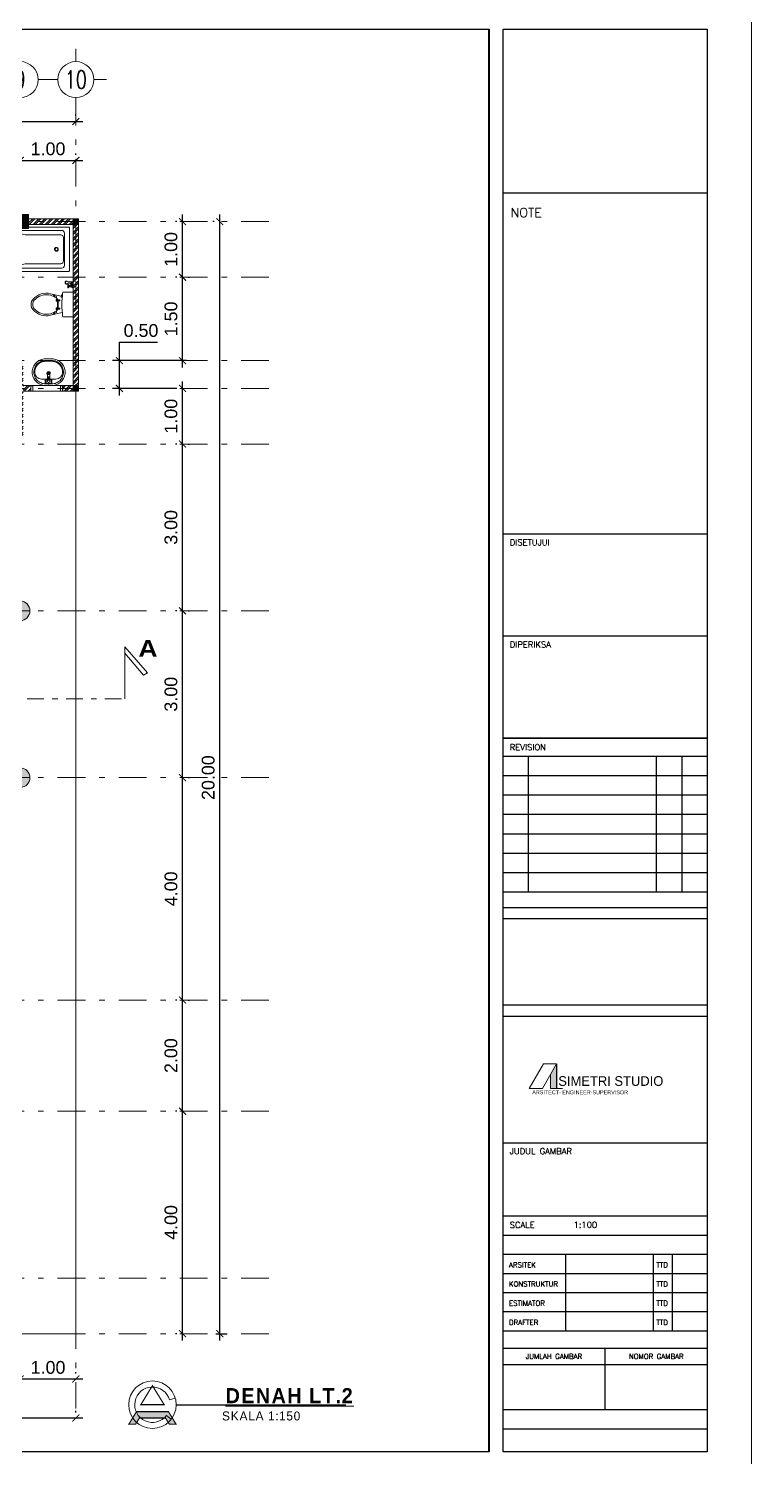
# Model space of a CAD drawing. Header units: millimetres. Extents: x -667 to -468, y -723 to -475.
# Drawn here: x -642 to -629, y -554.5 to -528.8 of the extents above; entities that cross this region are included whole.
import ezdxf
from ezdxf.enums import TextEntityAlignment as Align

# ---------------------------------------------------------------- set-up
doc = ezdxf.new("R2010")
doc.units = ezdxf.units.MM
doc.linetypes.add('CENTER', pattern=[2, 1.25, -0.25, 0.25, -0.25])
doc.linetypes.add('DASHDOT', pattern=[1, 0.5, -0.25, 0, -0.25])
doc.layers.get('0').update_dxf_attribs({"lineweight": 9})
doc.layers.get('Defpoints').update_dxf_attribs({"lineweight": 0})
for name, color, linetype, lineweight in [('BLOCK', 231, 'Continuous', 5), ('COLUMN', 11, 'Continuous', 9), ('dinding', 36, 'Continuous', 9), ('FIX', 12, 'Continuous', 9), ('Furniture', 172, 'Continuous', 0), ('GRID', 250, 'CENTER', 0), ('NOT-AS1', 2, 'Continuous', 5), ('NOT-AS2', 5, 'Continuous', 5), ('NOTASI', 250, 'Continuous', 5), ('pintu', 6, 'Continuous', 5), ('TEXT1', 5, 'Continuous', 5)]:
    doc.layers.add(name, color=color, linetype=linetype, lineweight=lineweight)
doc.layers.add('KOP', color=1, linetype='Continuous')
doc.styles.add('ROMANS', font='romans.shx')
doc.styles.add('ROMS', font='romans.shx', dxfattribs={"width": 0.9, "height": 16})
doc.styles.get("Standard").update_dxf_attribs({"font": 'arial.ttf'})
doc.styles.add('SUBTITLE-200', font='ROMAND.shx', dxfattribs={"width": 0.7, "height": 600})
doc.dimstyles.new('Copy of 1-100', dxfattribs={"dimtxt": 0.23, "dimasz": 0.125, "dimexe": 0.125, "dimexo": 0.1, "dimgap": 0.09, "dimtad": 1, "dimtoh": 1, "dimzin": 0, "dimdsep": 46, "dimtxsty": 'Standard', "dimblk": 'ARCHTICK', "dimcen": 0.09, "dimdle": 0.125, "dimclrt": 2, "dimadec": 0, "dimazin": 0, "dimtfac": 1, "dimtofl": 0, "dimtmove": 0, "dimatfit": 3, "dimldrblk": 'ARCHTICK', "dimfxl": 1, "dimtolj": 1, "dimtzin": 0, "dimarcsym": 0})

# ---------------------------------------------------------------- blocks, each defined once
blk = doc.blocks.new('EW2433')
at = {"layer": 'NOTASI', "ltscale": 0.6, "true_color": 0x7f0606}
blk.add_hatch(color=16, dxfattribs=at).paths.add_polyline_path([(501.093, -205.874), (501.035, -205.974), (501.035, -206.109), (501.093, -206.109)])
at = {"ltscale": 0.6}
for p, q in [((500.967, -205.874), (500.83, -206.109)), ((501.093, -205.874), (500.956, -206.109)), ((500.967, -205.874), (501.093, -205.874)), ((501.035, -205.974), (501.035, -206.109)), ((500.83, -206.109), (500.956, -206.109)), ((501.035, -206.109), (501.148, -206.109)), ((501.064, -206.109), (501.093, -206.109))]:
    blk.add_line(p, q, dxfattribs=at)
at = {"lineweight": 30, "ltscale": 0.6}
blk.add_line((501.093, -205.874), (501.093, -206.109), dxfattribs=at)
at = {"layer": 'Defpoints'}
blk.add_line((502.962, -209.927), (502.962, -195.749), dxfattribs=at)
at = {"layer": 'KOP', "color": 11, "ltscale": 0.1}
for p, q in [((483.021, -195.95), (500.447, -195.95)), ((500.444, -195.952), (483.024, -195.952)), ((500.444, -209.593), (500.444, -195.952)), ((500.447, -195.95), (500.447, -209.596)), ((500.447, -209.596), (483.021, -209.596)), ((483.024, -209.593), (500.444, -209.593))]:
    blk.add_line(p, q, dxfattribs=at)
at = {"layer": 'KOP', "ltscale": 0.1}
blk.add_line((500.579, -195.95), (502.538, -195.95), dxfattribs=at)
at = {"layer": 'KOP', "linetype": 'Continuous'}
for p, q in [((500.579, -209.596), (500.579, -195.95)), ((500.579, -195.95), (502.538, -195.95)), ((502.538, -195.95), (502.538, -209.596)), ((500.579, -205.311), (500.579, -204.481)), ((500.579, -204.481), (502.538, -204.481)), ((502.538, -204.481), (502.538, -205.311)), ((502.538, -205.311), (500.579, -205.311)), ((500.579, -209.191), (500.579, -208.602)), ((500.579, -208.602), (502.538, -208.602)), ((502.538, -208.602), (502.538, -209.191)), ((502.538, -209.191), (500.579, -209.191)), ((500.579, -209.596), (500.579, -209.374)), ((500.579, -209.374), (502.538, -209.374)), ((502.538, -209.374), (502.538, -209.596)), ((502.538, -209.596), (500.579, -209.596)), ((502.538, -209.596), (500.579, -209.596))]:
    blk.add_line(p, q, dxfattribs=at)
at = {"layer": 'KOP', "color": 1, "ltscale": 0.1}
for p, q in [((502.538, -197.521), (500.579, -197.521)), ((502.538, -200.793), (500.579, -200.793)), ((502.538, -201.772), (500.579, -201.772)), ((502.538, -202.751), (500.579, -202.751)), ((502.538, -205.419), (500.579, -205.419)), ((502.538, -206.636), (500.579, -206.636)), ((502.538, -207.335), (500.579, -207.335))]:
    blk.add_line(p, q, dxfattribs=at)
at = {"layer": 'KOP', "color": 1, "linetype": 'Continuous', "ltscale": 0.01}
blk.add_line((500.579, -202.751), (502.538, -202.751), dxfattribs=at)
at = {"layer": 'KOP', "color": 4, "ltscale": 0.1}
for p, q in [((502.538, -202.925), (500.579, -202.925)), ((500.824, -204.228), (500.824, -202.925)), ((502.048, -202.925), (502.048, -204.228)), ((502.293, -202.925), (502.293, -204.228)), ((502.538, -203.111), (500.579, -203.111)), ((502.538, -203.297), (500.579, -203.297)), ((502.538, -203.483), (500.579, -203.483)), ((502.538, -203.67), (500.579, -203.67)), ((502.538, -203.856), (500.579, -203.856)), ((502.538, -204.042), (500.579, -204.042)), ((502.538, -204.228), (500.579, -204.228))]:
    blk.add_line(p, q, dxfattribs=at)
at = {"layer": 'KOP', "linetype": 'Continuous', "ltscale": 0.01}
blk.add_line((500.579, -204.373), (502.538, -204.373), dxfattribs=at)
at = {"layer": 'KOP', "color": 1, "linetype": 'Continuous'}
blk.add_line((502.538, -207.519), (500.579, -207.519), dxfattribs=at)
at = {"layer": 'KOP', "color": 3, "ltscale": 0.1}
for p, q in [((502.538, -207.703), (500.579, -207.703)), ((501.18, -208.438), (501.18, -207.703)), ((502.021, -208.438), (502.021, -207.703)), ((502.204, -208.438), (502.204, -207.703)), ((502.538, -207.887), (500.579, -207.887)), ((502.538, -208.07), (500.579, -208.07)), ((502.538, -208.254), (500.579, -208.254)), ((502.538, -208.438), (500.579, -208.438)), ((502.538, -208.438), (500.579, -208.438)), ((501.558, -209.191), (501.558, -208.602)), ((502.538, -208.761), (500.579, -208.761))]:
    blk.add_line(p, q, dxfattribs=at)
at = {"ltscale": 0.6, "attachment_point": 1}
for s, width, insert, char_height in [('{\\fDroid|b0|i0|c0|p34;SIMETRI STUDIO}', 1.64667, (501.109, -205.992), 0.09291), ('{\\fBankGothic Lt BT|b0|i0|c0|p34;ARSITECT- ENGINEER-SUPERVISOR}', 2.64756, (500.859, -206.128), 0.03767)]:
    blk.add_mtext_dynamic_manual_height_columns(s, width=width, gutter_width=1, heights=[0], dxfattribs=dict(at, insert=insert, char_height=char_height))
at = {"layer": 'KOP', "color": 1, "linetype": 'Continuous', "width": 1}
for s, height, style, p in [('NOTE', 0.0882, 'ROMANS', (500.652, -197.753)), ('DISETUJUI', 0.0588, 'ROMS', (500.643, -200.902)), ('DIPERIKSA', 0.0588, 'ROMS', (500.643, -201.881)), ('REVISION', 0.0588, 'ROMS', (500.643, -202.866)), ('JUDUL GAMBAR', 0.05879, 'ROMS', (500.643, -206.741)), ('SCALE', 0.0588, 'ROMS', (500.643, -207.448)), ('1:100', 0.0588, 'ROMS', (501.255, -207.447)), ('ARSITEK', 0.049, 'ROMS', (500.636, -207.827)), ('TTD', 0.049, 'ROMS', (502.05, -207.827)), ('KONSTRUKTUR', 0.04899, 'ROMS', (500.636, -208.01)), ('TTD', 0.049, 'ROMS', (502.05, -208.01)), ('ESTIMATOR', 0.049, 'ROMS', (500.636, -208.194)), ('TTD', 0.049, 'ROMS', (502.05, -208.194)), ('DRAFTER', 0.049, 'ROMS', (500.636, -208.378)), ('TTD', 0.049, 'ROMS', (502.05, -208.378))]:
    blk.add_text(s, height=height, dxfattribs=dict(at, style=style)).set_placement(p)
at = {"layer": 'KOP', "color": 1, "linetype": 'Continuous', "style": 'ROMANS', "width": 1}
for s, p in [('JUMLAH GAMBAR', (501.067, -208.68)), ('NOMOR GAMBAR', (502.049, -208.68))]:
    blk.add_text(s, height=0.04899, dxfattribs=at).set_placement(p, align=Align.MIDDLE)
blk = doc.blocks.new('FFFF')
at = {"layer": 'NOTASI', "ltscale": 0.01}
h = blk.add_hatch(color=256, dxfattribs=at)
h.paths.add_polyline_path([(-508.37, -250.991), (-508.495, -250.991), (-508.495, -251.141), (-508.37, -251.141)])
h.paths.add_polyline_path([(-508.37, -251.141), (-508.495, -251.141), (-508.495, -251.291), (-508.37, -251.291)])
h.paths.add_polyline_path([(-508.495, -251.141), (-508.62, -251.141), (-508.62, -251.291), (-508.495, -251.291)])
h.paths.add_polyline_path([(-508.495, -250.991), (-508.62, -250.991), (-508.62, -251.141), (-508.495, -251.141)])
at = {"ltscale": 0.01}
for p, q in [((-508.37, -250.991), (-508.62, -250.991)), ((-508.495, -250.991), (-508.495, -251.291)), ((-508.62, -251.141), (-508.37, -251.141))]:
    blk.add_line(p, q, dxfattribs=at)
blk.add_lwpolyline([(-508.62, -250.991), (-508.37, -250.991), (-508.37, -251.291), (-508.62, -251.291)], close=True, dxfattribs=at)
blk = doc.blocks.new('32')
at = {"layer": 'NOTASI'}
h = blk.add_hatch(color=256, dxfattribs=at)
h.paths.add_polyline_path([(2106.822, 191.47), (2106.772, 191.47), (2106.772, 191.42), (2106.822, 191.42)])
h.paths.add_polyline_path([(2106.872, 191.47), (2106.822, 191.47), (2106.822, 191.42), (2106.872, 191.42)])
h.paths.add_polyline_path([(2106.872, 191.42), (2106.822, 191.42), (2106.822, 191.37), (2106.872, 191.37)])
h.paths.add_polyline_path([(2106.822, 191.42), (2106.772, 191.42), (2106.772, 191.37), (2106.822, 191.37)])
at = {"layer": 'BLOCK'}
for p, q in [((2106.822, 191.47), (2106.822, 191.37)), ((2106.772, 191.42), (2106.872, 191.42))]:
    blk.add_line(p, q, dxfattribs=at)
blk.add_lwpolyline([(2106.872, 191.47), (2106.772, 191.47), (2106.772, 191.37), (2106.872, 191.37)], close=True, dxfattribs=at)
blk = doc.blocks.new('L851')
at = {"layer": 'FIX'}
for p, q in [((0.075, 0.045), (0.15, 0.045)), ((0.077, 0.005), (0.093, 0.005)), ((0.075, -0.045), (0.15, -0.045))]:
    blk.add_line(p, q, dxfattribs=at)
for points in [[(0.52, 0), (0.52, 0.057, 0.098726), (0.502, 0.149, 0.098588), (0.45, 0.226, 0.098394), (0.372, 0.278, 0.098257), (0.28, 0.296, 0.098257), (0.188, 0.278, 0.098394), (0.11, 0.226, 0.098588), (0.058, 0.149, 0.098726), (0.04, 0.057), (0.04, 0), (0.04, -0.057, 0.098726), (0.058, -0.149, 0.098588), (0.11, -0.226, 0.098394), (0.188, -0.278, 0.098257), (0.28, -0.296, 0.098257), (0.372, -0.278, 0.098394), (0.45, -0.226, 0.098588), (0.502, -0.149, 0.098726), (0.52, -0.057)], [(0.062, 0.004, -0.414214), (0.066, 0.007), (0.075, 0.007, -0.414214), (0.077, 0.004), (0.077, 0), (0.077, -0.005, -0.414214), (0.075, -0.008), (0.066, -0.008, -0.414214), (0.062, -0.005), (0.062, 0)], [(0.138, 0, 1), (0.093, 0, 1)], [(0.155, 0), (0.155, -0.131, 0.394963), (0.267, -0.251, 0.016544), (0.28, -0.251, 0.098257), (0.355, -0.237, 0.098394), (0.418, -0.194, 0.098588), (0.46, -0.131, 0.098726), (0.475, -0.057), (0.475, 0), (0.475, 0.057, 0.098726), (0.46, 0.131, 0.098588), (0.418, 0.194, 0.098394), (0.355, 0.237, 0.098257), (0.28, 0.251, 0.016544), (0.267, 0.251, 0.394963), (0.155, 0.131)], [(0.245, 0, 1), (0.275, 0, 1)]]:
    blk.add_lwpolyline(points, format="xyb", close=True, dxfattribs=at)
for points in [[(0.07, -0.008), (0.07, -0.057, 0.098726), (0.086, -0.137, 0.098588), (0.131, -0.205, 0.098394), (0.2, -0.25, 0.098257), (0.28, -0.266, 0.098257), (0.36, -0.25, 0.098394), (0.429, -0.205, 0.098588), (0.474, -0.137, 0.098726), (0.49, -0.057), (0.49, 0), (0.49, 0.057, 0.098726), (0.474, 0.137, 0.098588), (0.429, 0.205, 0.098394), (0.36, 0.25, 0.098257), (0.28, 0.266, 0.098257), (0.2, 0.25, 0.098394), (0.131, 0.205, 0.098588), (0.086, 0.137, 0.098726), (0.07, 0.057), (0.07, 0.007)], [(0.075, 0.007), (0.075, 0.05, -0.414214), (0.085, 0.06), (0.14, 0.06, -0.414214), (0.15, 0.05), (0.15, 0), (0.15, -0.05, -0.414214), (0.14, -0.06), (0.085, -0.06, -0.414214), (0.075, -0.05), (0.075, -0.008)], [(0.136, 0.007), (0.175, 0.007, 0.414214), (0.177, 0.009), (0.177, 0.01), (0.198, 0.01)], [(0.175, -0.008), (0.175, -0.012, 0.414214), (0.178, -0.015), (0.195, -0.015, 0.414214), (0.198, -0.012), (0.198, 0), (0.198, 0.012, 0.414214), (0.195, 0.015), (0.178, 0.015, 0.414214), (0.175, 0.012), (0.175, 0.007)], [(0.24, -0.023, 0.645751), (0.29, 0, 0.645751), (0.24, 0.022, 0.645751)], [(0.242, -0.018, 0.664568), (0.285, 0, 0.664568), (0.242, 0.018, 0.664568)], [(0.136, -0.008), (0.175, -0.008, -0.414214), (0.177, -0.009), (0.177, -0.01), (0.198, -0.01)]]:
    blk.add_lwpolyline(points, format="xyb", dxfattribs=at)
for points in [[(0.115, 0.022), (0.242, 0.022), (0.242, 0), (0.242, -0.023), (0.115, -0.023)], [(0.237, 0.022), (0.237, 0), (0.237, -0.023)], [(0.077, -0.005), (0.093, -0.005)]]:
    blk.add_lwpolyline(points, dxfattribs=at)
blk = doc.blocks.new('CLOSET')
at = {"linetype": 'Continuous'}
for p, q in [((0, 209), (0, 0)), ((0, -209), (0, 0)), ((15, 224), (172, 224)), ((193, 156), (209, 156)), ((195, 170), (195, 156)), ((195, 131), (209, 131)), ((198, 174), (205, 174)), ((208, 156), (208, 170)), ((212, 147), (406, 193)), ((212, 134), (212, 153)), ((238, 82), (238, 66)), ((241, 85), (288, 85)), ((241, 63), (270, 63)), ((270, 63), (273, 71)), ((270, 63), (270, 0)), ((270, -63), (270, 0)), ((273, 71), (288, 71)), ((281, 85), (281, 96)), ((281, 71), (281, 0)), ((281, -71), (281, 0)), ((288, 85), (288, 71)), ((299, 139), (299, 113)), ((15, -224), (172, -224)), ((194, -142), (406, -193)), ((238, -82), (238, -66)), ((241, -63), (270, -63)), ((241, -85), (288, -85)), ((270, -63), (273, -71)), ((273, -71), (288, -71)), ((281, -85), (281, -96)), ((288, -85), (288, -71)), ((299, -139), (299, -113))]:
    blk.add_line(p, q, dxfattribs=at)
for p, q in [((289, 65), (289, 85)), ((299, 88), (292, 88)), ((299, 62), (292, 62)), ((302, 65), (302, 85)), ((289, -85), (289, -65)), ((299, -62), (292, -62)), ((299, -88), (292, -88)), ((302, -85), (302, -65))]:
    blk.add_line(p, q)
for centre, radius, start, end in [((15, 209), 15.3, 90, 180), ((172, 209), 15.3, 7.2786, 90), ((-1435, 4), 1635, 359.8599, 7.2786), ((-1435, -4), 1635, 352.7214, 0.1401), ((198, 170), 3.06, 90, 180), ((205, 170), 3.06, 0, 90), ((209, 153), 3.06, 0, 90), ((209, 134), 3.06, 270, 0), ((241, 82), 3.06, 90, 180), ((241, 66), 3.06, 180, 270), ((284, 96), 3.06, 133.0826, 180), ((479, -112), 288, 40.9851, 133.0826), ((302, 139), 3.06, 127.3051, 180), ((484, -100), 303, 104.9786, 127.3051), ((484, -100), 303, 40.0255, 104.9786), ((612, 2), 113, 359.1348, 41.6441), ((612, 2), 141, 359.3043, 41.5775), ((15, -209), 15.3, 180, 270), ((172, -209), 15.3, 270, 352.7214), ((241, -66), 3.06, 90, 180), ((241, -82), 3.06, 180, 270), ((284, -96), 3.06, 180, 226.9174), ((479, 112), 288, 226.9174, 319.0149), ((302, -139), 3.06, 180, 232.6949), ((484, 100), 303, 232.6949, 255.0214), ((484, 100), 303, 255.0214, 319.9745), ((612, -2), 113, 318.3559, 0.8652), ((612, -2), 141, 318.4225, 0.6957)]:
    blk.add_arc(centre, radius, start, end, dxfattribs=at)
for centre, start, end in [((292, 85), 90, 180), ((292, 65), 180, 270), ((299, 85), 0, 90), ((299, 65), 270, 0), ((292, -65), 90, 180), ((292, -85), 180, 270), ((299, -65), 360, 90), ((299, -85), 270, 0)]:
    blk.add_arc(centre, 3, start, end)
blk = doc.blocks.new('JETSPRAY')
for p, q in [((-120, 92), (-123, 92)), ((-120, 38), (-123, 38)), ((-120, 90), (-116, 90)), ((-120, 40), (-116, 40)), ((-94, -24), (-94, 22)), ((-94, 1), (-80, 1)), ((-93, 25), (-81, 25)), ((-85, 27), (-89, 27)), ((-80, -24), (-80, 22)), ((-80, 15), (-69, 15)), ((-65, 13), (-69, 15)), ((-69, -15), (-69, 15)), ((-64, 13), (-65, 13)), ((-65, -13), (-65, 13)), ((-38, 12), (-64, 12)), ((-64, 12), (-64, -12)), ((-38, -12), (-38, 12)), ((-35, 15), (-37, 12)), ((-37, -12), (-37, 12)), ((-35, 15), (-26, 15)), ((-35, 7), (-26, 7)), ((-29, 70), (-34, 72)), ((-29, 58), (-34, 57)), ((-21, 70), (-29, 70)), ((-21, 58), (-29, 58)), ((-26, 15), (-23, 12)), ((-6, 31), (-23, 14)), ((-23, -14), (-23, 14)), ((-23, -12), (-23, 12)), ((0, 79), (-22, 79)), ((0, 51), (-22, 50)), ((-6, -31), (-6, 31)), ((-6, 31), (0, 31)), ((0, 51), (0, 79)), ((0, -31), (0, 31)), ((-94, -3), (-80, -3)), ((-93, -27), (-81, -27)), ((-85, -29), (-89, -29)), ((-80, -15), (-69, -15)), ((-65, -13), (-69, -15)), ((-64, -13), (-65, -13)), ((-38, -12), (-64, -12)), ((-39, -2), (-42, -8)), ((-42, -10), (-42, -12)), ((-37, -11), (-38, -11)), ((-38, -12), (-38, -12)), ((-35, -15), (-37, -12)), ((-35, -7), (-26, -7)), ((-35, -15), (-26, -15)), ((-26, -15), (-23, -12)), ((-6, -31), (-23, -14)), ((-6, -31), (0, -31))]:
    blk.add_line(p, q)
for points in [[(-143, 65, -0.064412), (-142, 74, -0.077312), (-139, 82, -0.107169), (-133, 87, -0.038324), (-132, 88, -0.145469)], [(-132, 42, -0.038324), (-133, 43, -0.107169), (-139, 48, -0.077312), (-142, 56, -0.064412), (-143, 65, -0.064412)], [(-123, 38, -0.145886), (-129, 40, -0.107164), (-135, 46, -0.077127), (-139, 54, -0.064192), (-140, 65, -0.064192), (-139, 76, -0.077127), (-135, 84, -0.107164), (-129, 90, -0.145886), (-123, 92, -0.145886)], [(-114, 40, -0.002693), (-114, 40, -0.145886), (-120, 38, -0.145886), (-126, 40, -0.107164), (-132, 46, -0.077127), (-136, 54, -0.064192), (-137, 65, -0.064192), (-136, 76, -0.077127), (-132, 84, -0.107164), (-126, 90, -0.145886), (-120, 92, -0.145886)], [(-136, 65, -0.064192), (-135, 75, -0.077127), (-132, 83, -0.107164), (-126, 88, -0.145886), (-120, 90, -0.145886)], [(-120, 40, -0.145886), (-126, 42, -0.107164), (-132, 47, -0.077127), (-135, 55, -0.064192), (-136, 65, -0.064192)], [(-120, 92, -0.145886), (-114, 90, -0.002693), (-114, 90, -0.077127)], [(-27, 76, -0.102505), (-22, 75, -0.100064), (-19, 72, -0.096795), (-17, 69, -0.094604), (-16, 64, -0.094604), (-17, 60, -0.096795), (-19, 56, -0.100064), (-22, 54, -0.102505), (-27, 53, -0.102505)], [(-11, 76, -0.925586), (-13, 54, -0.925586)]]:
    blk.add_lwpolyline(points, format="xyb")
for points in [[(-87, 25, -0.202924), (-85, 24, -0.097322), (-83, 22, -0.054318), (-82, 18, -0.041236), (-82, 13, -0.041236), (-82, 8, -0.054318), (-83, 4, -0.097322), (-85, 1, -0.202924), (-87, 1, -0.202924), (-89, 1, -0.097322), (-90, 4, -0.054318), (-91, 8, -0.041236), (-92, 13, -0.041236), (-91, 18, -0.054318), (-90, 22, -0.097322), (-89, 24, -0.202924)], [(-87, -3, -0.202924), (-85, -3, -0.097322), (-83, -6, -0.054318), (-82, -10, -0.041236), (-82, -15, -0.041236), (-82, -20, -0.054318), (-83, -24, -0.097322), (-85, -27, -0.202924), (-87, -27, -0.202924), (-89, -27, -0.097322), (-90, -24, -0.054318), (-91, -20, -0.041236), (-92, -15, -0.041236), (-91, -10, -0.054318), (-90, -6, -0.097322), (-89, -3, -0.202924)]]:
    blk.add_lwpolyline(points, format="xyb", close=True)
for points in [[(-11, 76), (-73, 76)], [(-12, 54), (-73, 54)], [(-38, 12), (-38, 13), (-38, 15), (-39, 18), (-39, 20), (-39, 23), (-39, 25), (-39, 28), (-39, 30), (-39, 33), (-38, 36), (-38, 39), (-38, 41), (-37, 44), (-37, 47), (-37, 49), (-36, 52), (-36, 54)], [(-26, 15), (-26, 17), (-26, 19), (-26, 21), (-26, 23), (-26, 25), (-26, 28), (-26, 30), (-26, 32), (-26, 35), (-26, 37), (-25, 40), (-25, 42), (-25, 45), (-24, 47), (-24, 49), (-24, 51), (-23, 53), (-23, 54)]]:
    blk.add_lwpolyline(points)
for centre, radius, start, end in [((-117, 70), 19.7, 55.6115, 87.7772), ((-117, 60), 19.7, 272.2228, 304.3885), ((-73, 134), 57.8, 235.6115, 269.5228), ((-73, -4), 57.8, 90.4772, 124.3885), ((-89, 22), 5.34, 90, 180), ((-85, 22), 5.34, 0, 90), ((-47, 2), 8.9, 332.9015, 0), ((-32, 11), 4.91, 129.5978, 230.4022), ((-21, 0), 15.1, 151.9275, 208.0725), ((-22, 64), 14.2, 126.8699, 147.4864), ((-22, 64), 14.2, 212.5136, 233.1301), ((-24, 64), 9.34, 224.9991, 135.0009), ((-22, 64), 14.2, 90.7927, 126.8699), ((-22, 64), 14.2, 233.1301, 269.2073), ((-24, 64), 7.92, 229.8221, 130.1779), ((-29, 11), 4.91, 309.5978, 50.4022), ((-39, 0), 15.1, 331.9275, 28.0725), ((-18, 64), 6.76, 105.5331, 116.5254), ((-18, 64), 6.76, 243.4746, 254.4669), ((-89, -24), 5.34, 180, 270), ((-85, -24), 5.34, 270, 0), ((-38, -10), 4.45, 152.9015, 180), ((-32, -11), 4.91, 129.5978, 230.4022), ((-4, -17), 31.9, 173.3553, 181.95), ((-30, -14), 7.22, 216.1346, 336.1234), ((-29, -11), 4.91, 309.5978, 50.4022), ((-45, -17), 21.5, 359.4834, 10.2501)]:
    blk.add_arc(centre, radius, start, end)
blk = doc.blocks.new('rtg')
for p, q in [((538.701, 41.037), (538.701, 41.651)), ((539.171, 41.701), (538.751, 41.701)), ((539.221, 41.037), (539.221, 41.651)), ((538.695, 40.99), (538.647, 40.793)), ((539.227, 40.99), (539.274, 40.793)), ((538.647, 40.793), (538.632, 40.474)), ((539.274, 40.793), (539.29, 40.474))]:
    blk.add_line(p, q)
for points in [[(539.361, 41.788, 0.414214), (539.341, 41.808), (538.581, 41.808, 0.414214), (538.561, 41.788), (538.561, 40.128, 0.414214), (538.581, 40.108), (539.341, 40.108, 0.414214), (539.361, 40.128)], [(539.301, 40.625), (539.301, 41.668, 0.414214), (539.251, 41.718), (538.671, 41.718, 0.414214), (538.621, 41.668), (538.621, 40.625, 0.018977), (538.621, 40.61), (538.642, 40.337, 0.340389), (538.691, 40.283, 0.091529), (539.231, 40.283, 0.340389), (539.279, 40.337), (539.3, 40.61, 0.018977)], [(538.926, 41.573, -1), (538.996, 41.573, -1)], [(538.986, 41.573, 1), (538.936, 41.573, 1)], [(538.936, 41.573, -1), (538.986, 41.573, -1)]]:
    blk.add_lwpolyline(points, format="xyb", close=True)
for radius in [0.035, 0.025]:
    blk.add_circle((538.961, 41.573), radius)
for centre, radius, start, end in [((538.751, 41.651), 0.05, 90, 180), ((539.171, 41.651), 0.05, 0, 90), ((538.501, 41.037), 0.2, 346.3541, 0), ((538.501, 41.037), 0.2, 346.3541, 0), ((539.421, 41.037), 0.2, 180, 193.6459)]:
    blk.add_arc(centre, radius, start, end)
blk = doc.blocks.new('kolommm bulat')
at = {"layer": 'NOTASI'}
h = blk.add_hatch(color=256, dxfattribs=at)
h.paths.add_polyline_path([(-808.914, -494.931), (-808.914, -495.106), (-808.739, -495.106, 0.414214)])
h.paths.add_polyline_path([(-808.914, -494.931, 0.414214), (-809.089, -495.106), (-808.914, -495.106)])
h.paths.add_polyline_path([(-808.914, -495.106), (-809.089, -495.106, 0.414214), (-808.914, -495.281)])
h.paths.add_polyline_path([(-808.739, -495.106), (-808.914, -495.106), (-808.914, -495.281, 0.414214)])
for p, q in [((-809.089, -495.106), (-808.739, -495.106)), ((-808.914, -494.931), (-808.914, -495.281))]:
    blk.add_line(p, q)
blk.add_circle((-808.914, -495.106), 0.175)
blk = doc.blocks.new('GRID')
at = {"layer": 'NOT-AS1', "color": 11}
for points in [[(0, 800), (0, 1365)], [(-800, 0), (-1365, 0)], [(800, 0), (1365, 0)], [(0, -800), (0, -1365)]]:
    blk.add_lwpolyline(points, dxfattribs=at)
blk.add_circle((0, 0), 800, dxfattribs=at)
at = {"layer": 'NOT-AS2', "width": 0.75, "flags": 12}
blk.add_attdef('AS', text='', height=700, dxfattribs=at).set_placement((0, 0), align=Align.MIDDLE_CENTER)
blk = doc.blocks.new('_ArchTick')
at = {"color": 0, "linetype": 'ByBlock', "const_width": 0.15}
blk.add_lwpolyline([(-0.5, -0.5), (0.5, 0.5)], dxfattribs=at)
blk = doc.blocks.new('*D716')
at = {"layer": 'Defpoints', "color": 0}
for p in [(-659.148, -530.471), (-641.148, -530.471), (-641.148, -530.471)]:
    blk.add_point(p, dxfattribs=at)
at = {"layer": 'NOTASI', "color": 0, "lineweight": -2}
for p, q in [((-659.148, -530.371), (-659.148, -530.346)), ((-641.148, -530.371), (-641.148, -530.346)), ((-659.273, -530.471), (-641.023, -530.471))]:
    blk.add_line(p, q, dxfattribs=at)
at = {"layer": 'NOTASI', "color": 0, "lineweight": -2, "xscale": 0.125, "yscale": 0.125, "zscale": 0.125, "rotation": 180}
blk.add_blockref('_ArchTick', (-659.148, -530.471), dxfattribs=at)
at = {"layer": 'NOTASI', "color": 0, "lineweight": -2, "xscale": 0.125, "yscale": 0.125, "zscale": 0.125}
blk.add_blockref('_ArchTick', (-641.148, -530.471), dxfattribs=at)
at = {"layer": 'NOTASI', "color": 2, "insert": (-650.148, -530.263), "char_height": 0.23, "attachment_point": 5}
blk.add_mtext('\\A1;18.00', dxfattribs=at)
blk = doc.blocks.new('*D722')
at = {"layer": 'Defpoints', "color": 0}
for p in [(-642.148, -531.171), (-641.148, -531.171), (-641.148, -531.171)]:
    blk.add_point(p, dxfattribs=at)
at = {"layer": 'NOTASI', "color": 0, "lineweight": -2}
for p, q in [((-642.148, -531.071), (-642.148, -531.046)), ((-641.148, -531.071), (-641.148, -531.046)), ((-642.273, -531.171), (-641.023, -531.171))]:
    blk.add_line(p, q, dxfattribs=at)
at = {"layer": 'NOTASI', "color": 0, "lineweight": -2, "xscale": 0.125, "yscale": 0.125, "zscale": 0.125, "rotation": 180}
blk.add_blockref('_ArchTick', (-642.148, -531.171), dxfattribs=at)
at = {"layer": 'NOTASI', "color": 0, "lineweight": -2, "xscale": 0.125, "yscale": 0.125, "zscale": 0.125}
blk.add_blockref('_ArchTick', (-641.148, -531.171), dxfattribs=at)
at = {"layer": 'NOTASI', "color": 2, "insert": (-641.648, -530.963), "char_height": 0.23, "attachment_point": 5}
blk.add_mtext('\\A1;1.00', dxfattribs=at)
blk = doc.blocks.new('*D723')
at = {"layer": 'Defpoints', "color": 0}
for p in [(-639.229, -548.271), (-639.229, -548.271), (-639.229, -552.271)]:
    blk.add_point(p, dxfattribs=at)
at = {"layer": 'NOTASI', "color": 0, "lineweight": -2}
for p, q in [((-639.329, -548.271), (-639.354, -548.271)), ((-639.229, -552.396), (-639.229, -548.146)), ((-639.329, -552.271), (-639.354, -552.271))]:
    blk.add_line(p, q, dxfattribs=at)
at = {"layer": 'NOTASI', "color": 0, "lineweight": -2, "xscale": 0.125, "yscale": 0.125, "zscale": 0.125}
for p, rotation in [((-639.229, -548.271), 90), ((-639.229, -552.271), 270)]:
    blk.add_blockref('_ArchTick', p, dxfattribs=dict(at, rotation=rotation))
at = {"layer": 'NOTASI', "color": 2, "insert": (-639.436, -550.271), "char_height": 0.23, "attachment_point": 5, "rotation": 90}
blk.add_mtext('\\A1;4.00', dxfattribs=at)
blk = doc.blocks.new('*D724')
at = {"layer": 'Defpoints', "color": 0}
for p in [(-639.229, -546.271), (-639.229, -546.271), (-639.229, -548.271)]:
    blk.add_point(p, dxfattribs=at)
at = {"layer": 'NOTASI', "color": 0, "lineweight": -2}
for p, q in [((-639.329, -546.271), (-639.354, -546.271)), ((-639.229, -548.396), (-639.229, -546.146)), ((-639.329, -548.271), (-639.354, -548.271))]:
    blk.add_line(p, q, dxfattribs=at)
at = {"layer": 'NOTASI', "color": 0, "lineweight": -2, "xscale": 0.125, "yscale": 0.125, "zscale": 0.125}
for p, rotation in [((-639.229, -546.271), 90), ((-639.229, -548.271), 270)]:
    blk.add_blockref('_ArchTick', p, dxfattribs=dict(at, rotation=rotation))
at = {"layer": 'NOTASI', "color": 2, "insert": (-639.436, -547.271), "char_height": 0.23, "attachment_point": 5, "rotation": 90}
blk.add_mtext('\\A1;2.00', dxfattribs=at)
blk = doc.blocks.new('*D725')
at = {"layer": 'Defpoints', "color": 0}
for p in [(-639.229, -542.271), (-639.229, -542.271), (-639.229, -546.271)]:
    blk.add_point(p, dxfattribs=at)
at = {"layer": 'NOTASI', "color": 0, "lineweight": -2}
for p, q in [((-639.229, -546.396), (-639.229, -542.146)), ((-639.129, -542.271), (-639.104, -542.271)), ((-639.129, -546.271), (-639.104, -546.271))]:
    blk.add_line(p, q, dxfattribs=at)
at = {"layer": 'NOTASI', "color": 0, "lineweight": -2, "xscale": 0.125, "yscale": 0.125, "zscale": 0.125}
for p, rotation in [((-639.229, -542.271), 90), ((-639.229, -546.271), 270)]:
    blk.add_blockref('_ArchTick', p, dxfattribs=dict(at, rotation=rotation))
at = {"layer": 'NOTASI', "color": 2, "insert": (-639.436, -544.271), "char_height": 0.23, "attachment_point": 5, "rotation": 90}
blk.add_mtext('\\A1;4.00', dxfattribs=at)
blk = doc.blocks.new('*D726')
at = {"layer": 'Defpoints', "color": 0}
for p in [(-639.229, -539.271), (-639.229, -539.271), (-639.229, -542.271)]:
    blk.add_point(p, dxfattribs=at)
at = {"layer": 'NOTASI', "color": 0, "lineweight": -2}
for p, q in [((-639.229, -542.396), (-639.229, -539.146)), ((-639.129, -539.271), (-639.104, -539.271)), ((-639.129, -542.271), (-639.104, -542.271))]:
    blk.add_line(p, q, dxfattribs=at)
at = {"layer": 'NOTASI', "color": 0, "lineweight": -2, "xscale": 0.125, "yscale": 0.125, "zscale": 0.125}
for p, rotation in [((-639.229, -539.271), 90), ((-639.229, -542.271), 270)]:
    blk.add_blockref('_ArchTick', p, dxfattribs=dict(at, rotation=rotation))
at = {"layer": 'NOTASI', "color": 2, "insert": (-639.436, -540.771), "char_height": 0.23, "attachment_point": 5, "rotation": 90}
blk.add_mtext('\\A1;3.00', dxfattribs=at)
blk = doc.blocks.new('*D727')
at = {"layer": 'Defpoints', "color": 0}
for p in [(-639.229, -536.271), (-639.229, -536.271), (-639.229, -539.271)]:
    blk.add_point(p, dxfattribs=at)
at = {"layer": 'NOTASI', "color": 0, "lineweight": -2}
for p, q in [((-639.229, -539.396), (-639.229, -536.146)), ((-639.129, -536.271), (-639.104, -536.271)), ((-639.329, -539.271), (-639.354, -539.271))]:
    blk.add_line(p, q, dxfattribs=at)
at = {"layer": 'NOTASI', "color": 0, "lineweight": -2, "xscale": 0.125, "yscale": 0.125, "zscale": 0.125}
for p, rotation in [((-639.229, -536.271), 90), ((-639.229, -539.271), 270)]:
    blk.add_blockref('_ArchTick', p, dxfattribs=dict(at, rotation=rotation))
at = {"layer": 'NOTASI', "color": 2, "insert": (-639.436, -537.771), "char_height": 0.23, "attachment_point": 5, "rotation": 90}
blk.add_mtext('\\A1;3.00', dxfattribs=at)
blk = doc.blocks.new('*D728')
at = {"layer": 'Defpoints', "color": 0}
for p in [(-639.229, -535.271), (-639.229, -535.271), (-639.229, -536.271)]:
    blk.add_point(p, dxfattribs=at)
at = {"layer": 'NOTASI', "color": 0, "lineweight": -2}
for p, q in [((-639.229, -536.396), (-639.229, -535.146)), ((-639.329, -535.271), (-639.354, -535.271)), ((-639.329, -536.271), (-639.354, -536.271))]:
    blk.add_line(p, q, dxfattribs=at)
at = {"layer": 'NOTASI', "color": 0, "lineweight": -2, "xscale": 0.125, "yscale": 0.125, "zscale": 0.125}
for p, rotation in [((-639.229, -535.271), 90), ((-639.229, -536.271), 270)]:
    blk.add_blockref('_ArchTick', p, dxfattribs=dict(at, rotation=rotation))
at = {"layer": 'NOTASI', "color": 2, "insert": (-639.436, -535.771), "char_height": 0.23, "attachment_point": 5, "rotation": 90}
blk.add_mtext('\\A1;1.00', dxfattribs=at)
blk = doc.blocks.new('*D729')
at = {"layer": 'Defpoints', "color": 0}
for p in [(-639.229, -533.271), (-639.229, -533.271), (-639.229, -534.771)]:
    blk.add_point(p, dxfattribs=at)
at = {"layer": 'NOTASI', "color": 0, "lineweight": -2}
for p, q in [((-639.229, -534.896), (-639.229, -533.146)), ((-639.329, -533.271), (-639.354, -533.271)), ((-639.329, -534.771), (-639.354, -534.771))]:
    blk.add_line(p, q, dxfattribs=at)
at = {"layer": 'NOTASI', "color": 0, "lineweight": -2, "xscale": 0.125, "yscale": 0.125, "zscale": 0.125}
for p, rotation in [((-639.229, -533.271), 90), ((-639.229, -534.771), 270)]:
    blk.add_blockref('_ArchTick', p, dxfattribs=dict(at, rotation=rotation))
at = {"layer": 'NOTASI', "color": 2, "insert": (-639.436, -534.021), "char_height": 0.23, "attachment_point": 5, "rotation": 90}
blk.add_mtext('\\A1;1.50', dxfattribs=at)
blk = doc.blocks.new('*D730')
at = {"layer": 'Defpoints', "color": 0}
for p in [(-639.229, -532.271), (-639.229, -532.271), (-639.229, -533.271)]:
    blk.add_point(p, dxfattribs=at)
at = {"layer": 'NOTASI', "color": 0, "lineweight": -2}
for p, q in [((-639.229, -533.396), (-639.229, -532.146)), ((-639.329, -532.271), (-639.354, -532.271)), ((-639.129, -533.271), (-639.104, -533.271))]:
    blk.add_line(p, q, dxfattribs=at)
at = {"layer": 'NOTASI', "color": 0, "lineweight": -2, "xscale": 0.125, "yscale": 0.125, "zscale": 0.125}
for p, rotation in [((-639.229, -532.271), 90), ((-639.229, -533.271), 270)]:
    blk.add_blockref('_ArchTick', p, dxfattribs=dict(at, rotation=rotation))
at = {"layer": 'NOTASI', "color": 2, "insert": (-639.436, -532.771), "char_height": 0.23, "attachment_point": 5, "rotation": 90}
blk.add_mtext('\\A1;1.00', dxfattribs=at)
blk = doc.blocks.new('*D731')
at = {"layer": 'Defpoints', "color": 0}
for p in [(-638.559, -532.271), (-638.559, -532.271), (-638.729, -552.271)]:
    blk.add_point(p, dxfattribs=at)
at = {"layer": 'NOTASI', "color": 0, "lineweight": -2}
for p, q in [((-638.559, -552.396), (-638.559, -532.146)), ((-638.659, -532.271), (-638.684, -532.271)), ((-638.629, -552.271), (-638.434, -552.271))]:
    blk.add_line(p, q, dxfattribs=at)
at = {"layer": 'NOTASI', "color": 0, "lineweight": -2, "xscale": 0.125, "yscale": 0.125, "zscale": 0.125}
for p, rotation in [((-638.559, -532.271), 90), ((-638.559, -552.271), 270)]:
    blk.add_blockref('_ArchTick', p, dxfattribs=dict(at, rotation=rotation))
at = {"layer": 'NOTASI', "color": 2, "insert": (-638.767, -542.271), "char_height": 0.23, "attachment_point": 5, "rotation": 90}
blk.add_mtext('\\A1;20.00', dxfattribs=at)
blk = doc.blocks.new('*D733')
at = {"layer": 'Defpoints', "color": 0}
for p in [(-659.148, -553.786), (-641.148, -553.786), (-641.148, -553.786)]:
    blk.add_point(p, dxfattribs=at)
at = {"layer": 'NOTASI', "color": 0, "lineweight": -2}
for p, q in [((-641.148, -553.686), (-641.148, -553.661)), ((-659.273, -553.786), (-641.023, -553.786)), ((-659.148, -553.886), (-659.148, -553.911))]:
    blk.add_line(p, q, dxfattribs=at)
at = {"layer": 'NOTASI', "color": 0, "lineweight": -2, "xscale": 0.125, "yscale": 0.125, "zscale": 0.125, "rotation": 180}
blk.add_blockref('_ArchTick', (-659.148, -553.786), dxfattribs=at)
at = {"layer": 'NOTASI', "color": 0, "lineweight": -2, "xscale": 0.125, "yscale": 0.125, "zscale": 0.125}
blk.add_blockref('_ArchTick', (-641.148, -553.786), dxfattribs=at)
at = {"layer": 'NOTASI', "color": 2, "insert": (-650.148, -553.579), "char_height": 0.23, "attachment_point": 5}
blk.add_mtext('\\A1;18.00', dxfattribs=at)
blk = doc.blocks.new('*D740')
at = {"layer": 'Defpoints', "color": 0}
for p in [(-642.148, -553.086), (-641.148, -553.086), (-641.148, -553.086)]:
    blk.add_point(p, dxfattribs=at)
at = {"layer": 'NOTASI', "color": 0, "lineweight": -2}
for p, q in [((-642.148, -552.986), (-642.148, -552.961)), ((-641.148, -552.986), (-641.148, -552.961)), ((-642.273, -553.086), (-641.023, -553.086))]:
    blk.add_line(p, q, dxfattribs=at)
at = {"layer": 'NOTASI', "color": 0, "lineweight": -2, "xscale": 0.125, "yscale": 0.125, "zscale": 0.125, "rotation": 180}
blk.add_blockref('_ArchTick', (-642.148, -553.086), dxfattribs=at)
at = {"layer": 'NOTASI', "color": 0, "lineweight": -2, "xscale": 0.125, "yscale": 0.125, "zscale": 0.125}
blk.add_blockref('_ArchTick', (-641.148, -553.086), dxfattribs=at)
at = {"layer": 'NOTASI', "color": 2, "insert": (-641.648, -552.879), "char_height": 0.23, "attachment_point": 5}
blk.add_mtext('\\A1;1.00', dxfattribs=at)
blk = doc.blocks.new('*D706')
at = {"layer": 'Defpoints', "color": 0}
for p in [(-640.365, -534.771), (-639.056, -534.771), (-639.229, -535.271)]:
    blk.add_point(p, dxfattribs=at)
at = {"layer": 'NOTASI', "color": 0, "lineweight": -2}
for p, q in [((-640.365, -534.771), (-640.365, -534.438)), ((-640.365, -534.438), (-639.678, -534.438)), ((-639.156, -534.771), (-640.49, -534.771)), ((-640.365, -535.396), (-640.365, -534.771)), ((-639.329, -535.271), (-640.49, -535.271))]:
    blk.add_line(p, q, dxfattribs=at)
at = {"layer": 'NOTASI', "color": 0, "lineweight": -2, "xscale": 0.125, "yscale": 0.125, "zscale": 0.125}
for p, rotation in [((-640.365, -534.771), 90), ((-640.365, -535.271), 270)]:
    blk.add_blockref('_ArchTick', p, dxfattribs=dict(at, rotation=rotation))
at = {"layer": 'NOTASI', "color": 2, "insert": (-639.976, -534.231), "char_height": 0.23, "attachment_point": 5}
blk.add_mtext('\\A1;0.50', dxfattribs=at)
blk = doc.blocks.new('VFE')
for points in [[(-641.365, -508.738), (-641.325, -508.738), (-641.325, -508.638), (-641.365, -508.638)], [(-640.79, -508.738), (-641.365, -508.738), (-641.365, -508.638), (-640.79, -508.638)], [(-641.327, -508.64), (-641.363, -508.64), (-641.363, -508.736), (-641.327, -508.736)], [(-640.83, -508.738), (-640.79, -508.738), (-640.79, -508.638), (-640.83, -508.638)], [(-640.792, -508.64), (-640.828, -508.64), (-640.828, -508.736), (-640.792, -508.736)]]:
    blk.add_lwpolyline(points, close=True)
at = {"linetype": 'CENTER', "ltscale": 0.1, "const_width": 0.002}
blk.add_lwpolyline([(-641.325, -508.703), (-640.83, -508.703)], dxfattribs=at)

msp = doc.modelspace()

# ---------------------------------------------------------------- hatches: boundary and pattern name
msp.add_hatch(color=256).paths.add_polyline_path([(-639.535, -553.787), (-639.466, -553.899), (-639.345, -553.899), (-639.483, -553.673), (-640.056, -553.673), (-640.195, -553.899), (-640.073, -553.899), (-640.005, -553.787)])
at = {"layer": 'NOTASI'}
h = msp.add_hatch(dxfattribs=at)
h.set_pattern_fill('ANSI32', color=256, scale=0.008, style=0)
h.paths.add_polyline_path([(-643.198, -532.221), (-646.098, -532.221), (-646.098, -532.321), (-643.198, -532.321)])
h.paths.add_polyline_path([(-642.298, -532.221), (-643.098, -532.221), (-643.098, -532.321), (-642.298, -532.321)])
h.paths.add_polyline_path([(-641.198, -532.221), (-641.998, -532.221), (-641.998, -532.321), (-641.198, -532.321)])
h = msp.add_hatch(dxfattribs=at)
h.set_pattern_fill('ANSI32', color=256, scale=0.008, style=0)
h.paths.add_polyline_path([(-641.098, -532.321), (-641.198, -532.321), (-641.198, -535.221), (-641.098, -535.221)])
h.paths.add_polyline_path([(-643.098, -532.321), (-643.198, -532.321), (-643.198, -534.721), (-643.098, -534.721)])
h = msp.add_hatch(dxfattribs=at)
h.set_pattern_fill('ANSI32', color=256, scale=0.008, style=0)
h.paths.add_polyline_path([(-641.198, -535.221), (-641.383, -535.221), (-641.383, -535.321), (-641.198, -535.321)])
h.paths.add_polyline_path([(-641.958, -535.221), (-642.098, -535.221), (-642.098, -535.321), (-641.958, -535.321)])
h.paths.add_polyline_path([(-642.098, -534.821), (-642.198, -534.821), (-642.198, -535.221), (-642.098, -535.221)])
h.paths.add_polyline_path([(-642.098, -535.321), (-642.198, -535.321), (-642.198, -536.121), (-642.098, -536.121)])

# ---------------------------------------------------------------- linework, layer by layer
at = {"color": 1, "linetype": 'DASHDOT', "lineweight": 20, "ltscale": 0.6}
msp.add_line((-660.224, -540.856), (-640.268, -540.856), dxfattribs=at)
for p, q in [((-639.463, -553.462), (-639.359, -553.433)), ((-639.516, -553.743), (-639.431, -553.808))]:
    msp.add_line(p, q)
at = {"color": 1, "ltscale": 0.6}
msp.add_lwpolyline([(-640.268, -540.856), (-640.268, -539.921), (-639.862, -540.385), (-639.928, -540.43), (-640.268, -540.031)], dxfattribs=at)
msp.add_circle((-639.77, -553.549), 0.427)
msp.add_arc((-639.77, -553.549), 0.319, 15.8129, 322.6169)
at = {"layer": 'dinding'}
for p, q in [((-641.998, -532.221), (-641.098, -532.221)), ((-641.998, -532.321), (-641.198, -532.321)), ((-641.198, -532.321), (-641.198, -535.221)), ((-641.098, -532.221), (-641.098, -535.321)), ((-641.198, -535.221), (-642.098, -535.221)), ((-641.098, -535.321), (-642.098, -535.321))]:
    msp.add_line(p, q, dxfattribs=at)
at = {"layer": 'dinding', "ltscale": 0.01}
for p, q in [((-641.148, -535.271), (-641.148, -552.271)), ((-641.148, -552.271), (-659.148, -552.271))]:
    msp.add_line(p, q, dxfattribs=at)
at = {"layer": 'GRID', "linetype": 'DASHDOT', "lineweight": 0}
for p, q in [((-641.148, -530.042), (-641.148, -553.615)), ((-662.377, -532.271), (-637.628, -532.271)), ((-662.377, -533.271), (-637.628, -533.271)), ((-662.377, -534.771), (-637.628, -534.771)), ((-662.377, -535.271), (-637.628, -535.271)), ((-662.377, -536.271), (-637.628, -536.271)), ((-662.377, -539.271), (-637.628, -539.271)), ((-662.377, -542.271), (-637.628, -542.271)), ((-662.377, -546.271), (-637.628, -546.271)), ((-662.377, -548.271), (-637.628, -548.271)), ((-662.377, -551.271), (-637.628, -551.271)), ((-662.377, -552.271), (-637.628, -552.271))]:
    msp.add_line(p, q, dxfattribs=at)
at = {"layer": 'NOTASI', "lineweight": 30, "ltscale": 0.6}
msp.add_line((-639.343, -553.549), (-636.289, -553.549), dxfattribs=at)
at = {"layer": 'TEXT1', "color": 3, "const_width": 0.0207}
for points in [[(-639.559, -553.549), (-639.77, -553.206), (-639.98, -553.549)], [(-639.535, -553.787), (-639.466, -553.899), (-639.345, -553.899), (-639.483, -553.673), (-640.056, -553.673), (-640.195, -553.899), (-640.073, -553.899), (-640.005, -553.787)]]:
    msp.add_lwpolyline(points, close=True, dxfattribs=at)

# ---------------------------------------------------------------- block references
at = {"xscale": 1.875, "yscale": 1.875, "zscale": 1.875}
msp.add_blockref('EW2433', (-1572.049, -161.405), dxfattribs=at)
at = {"layer": 'COLUMN', "rotation": 270}
for name, p in [('FFFF', (-391.007, -1040.766)), ('32', (-832.568, 1574.551)), ('32', (-832.568, 1571.551))]:
    msp.add_blockref(name, p, dxfattribs=at)
at = {"layer": 'COLUMN', "xscale": -1, "rotation": 270}
for p in [(-832.568, -2639.093), (-832.568, -2642.093)]:
    msp.add_blockref('32', p, dxfattribs=at)
at = {"layer": 'COLUMN'}
for p in [(166.766, -44.165), (166.766, -47.165)]:
    msp.add_blockref('kolommm bulat', p, dxfattribs=at)
at = {"layer": 'Furniture', "rotation": 270}
msp.add_blockref('rtg', (-683.071, 6.192), dxfattribs=at)
at = {"layer": 'Furniture'}
for name, p, xscale, yscale, zscale in [('JETSPRAY', (-641.198, -533.432), 0.001, 0.001, 0.001), ('CLOSET', (-641.198, -533.762), -0.001000934205250815, 0.001000934206298552, 0.001000934205258241)]:
    msp.add_blockref(name, p, dxfattribs=dict(at, xscale=xscale, yscale=yscale, zscale=zscale))
at = {"layer": 'Furniture', "xscale": -1, "rotation": 270}
msp.add_blockref('L851', (-641.637, -535.259), dxfattribs=at)
at = {"layer": 'NOT-AS2'}
ref = msp.add_blockref('GRID', (-642.148, -529.718), dxfattribs=dict(at, xscale=0.0004050000000825093, yscale=0.0004050000000825093, zscale=0.0004050000000825093))
ref.add_attrib('AS', '9', dxfattribs={"height": 0.324, "style": 'SUBTITLE-200', "width": 0.7, "flags": 12}).set_placement((-642.148, -529.718), align=Align.MIDDLE_CENTER)
ref = msp.add_blockref('GRID', (-641.148, -529.718), dxfattribs=dict(at, xscale=0.0004050000000825093, yscale=0.0004050000000825093, zscale=0.0004050000000825093))
ref.add_attrib('AS', '10', dxfattribs={"height": 0.324, "style": 'SUBTITLE-200', "width": 0.7, "flags": 12}).set_placement((-641.148, -529.718), align=Align.MIDDLE_CENTER)
at = {"layer": 'pintu'}
msp.add_blockref('VFE', (-0.594, -26.583), dxfattribs=at)

# ---------------------------------------------------------------- texts
at = {"color": 1, "ltscale": 0.6, "insert": (-640.024, -539.798), "char_height": 0.3, "width": 0.88165, "attachment_point": 1}
msp.add_mtext('{\\fArial Black|b0|i0|c0|p34;A}', dxfattribs=at)
at = {"attachment_point": 5}
for s, insert, char_height, width in [('{\\f@Dotum|b1|i0|c0|p34;\\T1.1;\\LDENAH LT.2}', (-637.301, -553.386), 0.27198, 3.63908), ('{\\fAvantGarde Md BT|b0|i0|c0|p34;\\T1.1;SKALA 1:150}', (-637.809, -553.752), 0.16093, 2.66492)]:
    msp.add_mtext(s, dxfattribs=dict(at, insert=insert, char_height=char_height, width=width))

# ---------------------------------------------------------------- dimensions: what is measured, and where the dimension line sits
at = {"layer": 'NOTASI'}
for base, p1, p2, picture, middle in [((-641.148, -530.471), (-659.148, -530.471), (-641.148, -530.471), '*D716', (-650.148, -530.263)), ((-641.148, -531.171), (-642.148, -531.171), (-641.148, -531.171), '*D722', (-641.648, -530.963)), ((-641.148, -553.086), (-642.148, -553.086), (-641.148, -553.086), '*D740', (-641.648, -552.879)), ((-641.148, -553.786), (-659.148, -553.786), (-641.148, -553.786), '*D733', (-650.148, -553.579))]:
    dim = msp.add_linear_dim(base=base, p1=p1, p2=p2, dimstyle='Copy of 1-100', dxfattribs=at)
    dim.commit()
    dim.dimension.update_dxf_attribs({"geometry": picture, "text_midpoint": middle})
for base, p1, p2, picture, middle in [((-639.229, -532.271), (-639.229, -533.271), (-639.229, -532.271), '*D730', (-639.436, -532.771)), ((-638.559, -532.271), (-638.729, -552.271), (-638.559, -532.271), '*D731', (-638.767, -542.271)), ((-639.229, -533.271), (-639.229, -534.771), (-639.229, -533.271), '*D729', (-639.436, -534.021)), ((-639.229, -535.271), (-639.229, -536.271), (-639.229, -535.271), '*D728', (-639.436, -535.771)), ((-639.229, -536.271), (-639.229, -539.271), (-639.229, -536.271), '*D727', (-639.436, -537.771)), ((-639.229, -539.271), (-639.229, -542.271), (-639.229, -539.271), '*D726', (-639.436, -540.771)), ((-639.229, -542.271), (-639.229, -546.271), (-639.229, -542.271), '*D725', (-639.436, -544.271)), ((-639.229, -546.271), (-639.229, -548.271), (-639.229, -546.271), '*D724', (-639.436, -547.271)), ((-639.229, -548.271), (-639.229, -552.271), (-639.229, -548.271), '*D723', (-639.436, -550.271))]:
    dim = msp.add_linear_dim(base=base, p1=p1, p2=p2, angle=90, dimstyle='Copy of 1-100', dxfattribs=at)
    dim.commit()
    dim.dimension.update_dxf_attribs({"geometry": picture, "text_midpoint": middle})
dim = msp.add_linear_dim(base=(-640.365, -534.771), p1=(-639.229, -535.271), p2=(-639.056, -534.771), angle=90, dimstyle='Copy of 1-100', dxfattribs=at)
dim.commit()
dim.dimension.update_dxf_attribs({"geometry": '*D706', "text_midpoint": (-639.976, -534.438), "dimtype": 160})

doc.saveas('drawing.dxf')
